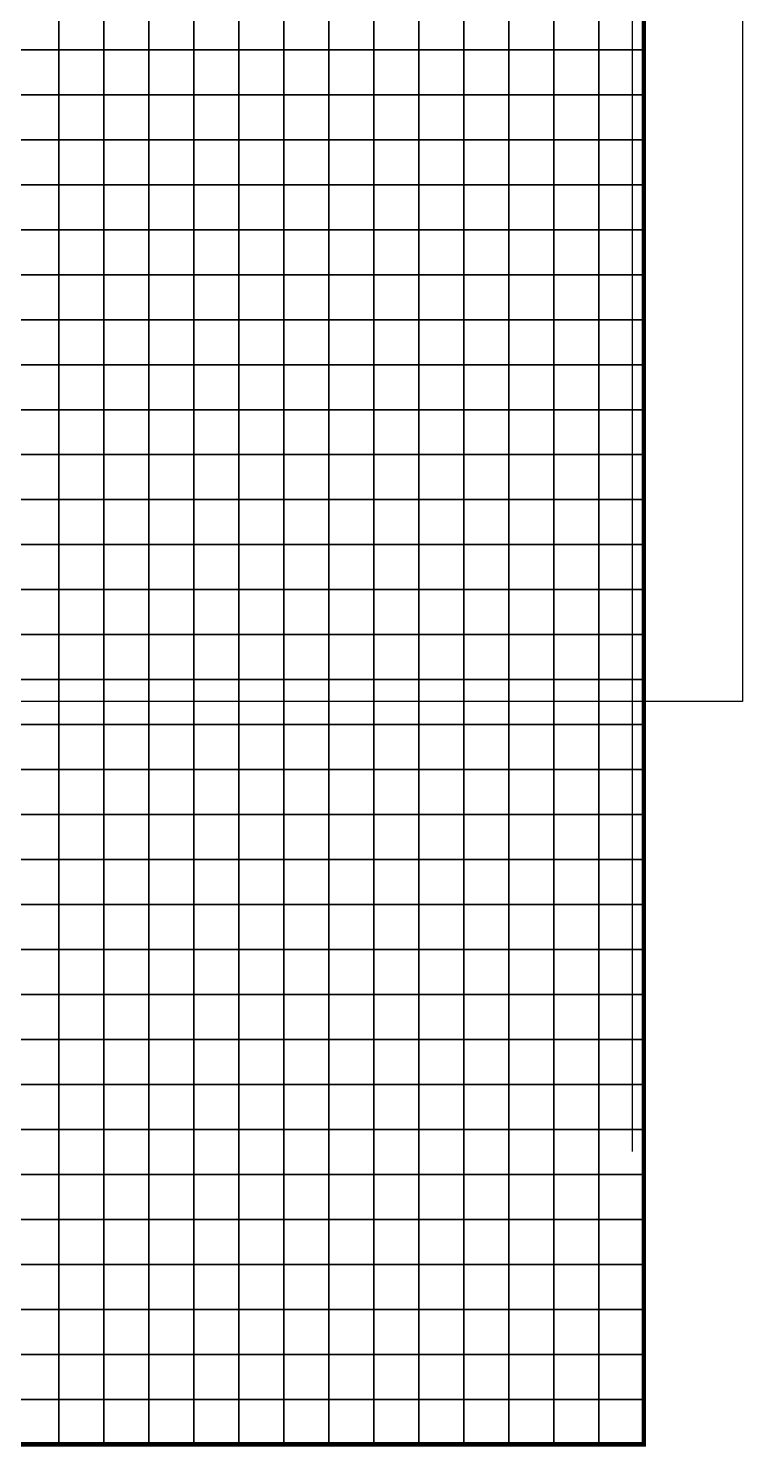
# Model space of a CAD drawing. Header units: metres. Extents: x -742423 to -738655, y -224537 to -222616.
# Drawn here: x -741802.6 to -741643.9, y -224000.6 to -223685.3 of the extents above; entities that cross this region are included whole.
import ezdxf

# ---------------------------------------------------------------- set-up
doc = ezdxf.new("R2010")
doc.units = ezdxf.units.M
doc.header["$MEASUREMENT"] = 0
doc.layers.add('AREAS', color=3, linetype='Continuous')
doc.layers.add('TILES', color=5, linetype='Continuous')
doc.layers.add('VIEWPORT', color=6, linetype='Continuous', plot=False)
picture_1 = doc.add_image_def('image1.png', size_in_pixel=(611, 826))

# ---------------------------------------------------------------- blocks, each defined once
blk = doc.blocks.new('NWN_32x32_Area')
at = {"layer": 'AREAS', "const_width": 1}
blk.add_lwpolyline([(-734505.06, -224756.53), (-734205.06, -224756.53), (-734205.06, -225076.53), (-734505.06, -225076.53)], close=True, dxfattribs=at)
at = {"layer": 'TILES', "flags": 128}
for points in [[(-734345.06, -224766.53), (-734345.06, -224756.53), (-734335.06, -224756.53), (-734335.06, -224766.53)], [(-734335.06, -224766.53), (-734335.06, -224756.53), (-734325.06, -224756.53), (-734325.06, -224766.53)], [(-734325.06, -224766.53), (-734325.06, -224756.53), (-734315.06, -224756.53), (-734315.06, -224766.53)], [(-734315.06, -224766.53), (-734315.06, -224756.53), (-734305.06, -224756.53), (-734305.06, -224766.53)], [(-734305.06, -224766.53), (-734305.06, -224756.53), (-734295.06, -224756.53), (-734295.06, -224766.53)], [(-734295.06, -224766.53), (-734295.06, -224756.53), (-734285.06, -224756.53), (-734285.06, -224766.53)], [(-734285.06, -224766.53), (-734285.06, -224756.53), (-734275.06, -224756.53), (-734275.06, -224766.53)], [(-734275.06, -224766.53), (-734275.06, -224756.53), (-734265.06, -224756.53), (-734265.06, -224766.53)], [(-734265.06, -224766.53), (-734265.06, -224756.53), (-734255.06, -224756.53), (-734255.06, -224766.53)], [(-734255.06, -224766.53), (-734255.06, -224756.53), (-734245.06, -224756.53), (-734245.06, -224766.53)], [(-734245.06, -224766.53), (-734245.06, -224756.53), (-734235.06, -224756.53), (-734235.06, -224766.53)], [(-734235.06, -224766.53), (-734235.06, -224756.53), (-734225.06, -224756.53), (-734225.06, -224766.53)], [(-734225.06, -224766.53), (-734225.06, -224756.53), (-734215.06, -224756.53), (-734215.06, -224766.53)], [(-734215.06, -224766.53), (-734215.06, -224756.53), (-734205.06, -224756.53), (-734205.06, -224766.53)], [(-734345.06, -224776.53), (-734345.06, -224766.53), (-734335.06, -224766.53), (-734335.06, -224776.53)], [(-734335.06, -224776.53), (-734335.06, -224766.53), (-734325.06, -224766.53), (-734325.06, -224776.53)], [(-734325.06, -224776.53), (-734325.06, -224766.53), (-734315.06, -224766.53), (-734315.06, -224776.53)], [(-734315.06, -224776.53), (-734315.06, -224766.53), (-734305.06, -224766.53), (-734305.06, -224776.53)], [(-734305.06, -224776.53), (-734305.06, -224766.53), (-734295.06, -224766.53), (-734295.06, -224776.53)], [(-734295.06, -224776.53), (-734295.06, -224766.53), (-734285.06, -224766.53), (-734285.06, -224776.53)], [(-734285.06, -224776.53), (-734285.06, -224766.53), (-734275.06, -224766.53), (-734275.06, -224776.53)], [(-734275.06, -224776.53), (-734275.06, -224766.53), (-734265.06, -224766.53), (-734265.06, -224776.53)], [(-734265.06, -224776.53), (-734265.06, -224766.53), (-734255.06, -224766.53), (-734255.06, -224776.53)], [(-734255.06, -224776.53), (-734255.06, -224766.53), (-734245.06, -224766.53), (-734245.06, -224776.53)], [(-734245.06, -224776.53), (-734245.06, -224766.53), (-734235.06, -224766.53), (-734235.06, -224776.53)], [(-734235.06, -224776.53), (-734235.06, -224766.53), (-734225.06, -224766.53), (-734225.06, -224776.53)], [(-734225.06, -224776.53), (-734225.06, -224766.53), (-734215.06, -224766.53), (-734215.06, -224776.53)], [(-734215.06, -224776.53), (-734215.06, -224766.53), (-734205.06, -224766.53), (-734205.06, -224776.53)], [(-734345.06, -224786.53), (-734345.06, -224776.53), (-734335.06, -224776.53), (-734335.06, -224786.53)], [(-734335.06, -224786.53), (-734335.06, -224776.53), (-734325.06, -224776.53), (-734325.06, -224786.53)], [(-734325.06, -224786.53), (-734325.06, -224776.53), (-734315.06, -224776.53), (-734315.06, -224786.53)], [(-734315.06, -224786.53), (-734315.06, -224776.53), (-734305.06, -224776.53), (-734305.06, -224786.53)], [(-734305.06, -224786.53), (-734305.06, -224776.53), (-734295.06, -224776.53), (-734295.06, -224786.53)], [(-734295.06, -224786.53), (-734295.06, -224776.53), (-734285.06, -224776.53), (-734285.06, -224786.53)], [(-734285.06, -224786.53), (-734285.06, -224776.53), (-734275.06, -224776.53), (-734275.06, -224786.53)], [(-734275.06, -224786.53), (-734275.06, -224776.53), (-734265.06, -224776.53), (-734265.06, -224786.53)], [(-734265.06, -224786.53), (-734265.06, -224776.53), (-734255.06, -224776.53), (-734255.06, -224786.53)], [(-734255.06, -224786.53), (-734255.06, -224776.53), (-734245.06, -224776.53), (-734245.06, -224786.53)], [(-734245.06, -224786.53), (-734245.06, -224776.53), (-734235.06, -224776.53), (-734235.06, -224786.53)], [(-734235.06, -224786.53), (-734235.06, -224776.53), (-734225.06, -224776.53), (-734225.06, -224786.53)], [(-734225.06, -224786.53), (-734225.06, -224776.53), (-734215.06, -224776.53), (-734215.06, -224786.53)], [(-734215.06, -224786.53), (-734215.06, -224776.53), (-734205.06, -224776.53), (-734205.06, -224786.53)], [(-734345.06, -224796.53), (-734345.06, -224786.53), (-734335.06, -224786.53), (-734335.06, -224796.53)], [(-734335.06, -224796.53), (-734335.06, -224786.53), (-734325.06, -224786.53), (-734325.06, -224796.53)], [(-734325.06, -224796.53), (-734325.06, -224786.53), (-734315.06, -224786.53), (-734315.06, -224796.53)], [(-734315.06, -224796.53), (-734315.06, -224786.53), (-734305.06, -224786.53), (-734305.06, -224796.53)], [(-734305.06, -224796.53), (-734305.06, -224786.53), (-734295.06, -224786.53), (-734295.06, -224796.53)], [(-734295.06, -224796.53), (-734295.06, -224786.53), (-734285.06, -224786.53), (-734285.06, -224796.53)], [(-734285.06, -224796.53), (-734285.06, -224786.53), (-734275.06, -224786.53), (-734275.06, -224796.53)], [(-734275.06, -224796.53), (-734275.06, -224786.53), (-734265.06, -224786.53), (-734265.06, -224796.53)], [(-734265.06, -224796.53), (-734265.06, -224786.53), (-734255.06, -224786.53), (-734255.06, -224796.53)], [(-734255.06, -224796.53), (-734255.06, -224786.53), (-734245.06, -224786.53), (-734245.06, -224796.53)], [(-734245.06, -224796.53), (-734245.06, -224786.53), (-734235.06, -224786.53), (-734235.06, -224796.53)], [(-734235.06, -224796.53), (-734235.06, -224786.53), (-734225.06, -224786.53), (-734225.06, -224796.53)], [(-734225.06, -224796.53), (-734225.06, -224786.53), (-734215.06, -224786.53), (-734215.06, -224796.53)], [(-734215.06, -224796.53), (-734215.06, -224786.53), (-734205.06, -224786.53), (-734205.06, -224796.53)], [(-734345.06, -224806.53), (-734345.06, -224796.53), (-734335.06, -224796.53), (-734335.06, -224806.53)], [(-734335.06, -224806.53), (-734335.06, -224796.53), (-734325.06, -224796.53), (-734325.06, -224806.53)], [(-734325.06, -224806.53), (-734325.06, -224796.53), (-734315.06, -224796.53), (-734315.06, -224806.53)], [(-734315.06, -224806.53), (-734315.06, -224796.53), (-734305.06, -224796.53), (-734305.06, -224806.53)], [(-734305.06, -224806.53), (-734305.06, -224796.53), (-734295.06, -224796.53), (-734295.06, -224806.53)], [(-734295.06, -224806.53), (-734295.06, -224796.53), (-734285.06, -224796.53), (-734285.06, -224806.53)], [(-734285.06, -224806.53), (-734285.06, -224796.53), (-734275.06, -224796.53), (-734275.06, -224806.53)], [(-734275.06, -224806.53), (-734275.06, -224796.53), (-734265.06, -224796.53), (-734265.06, -224806.53)], [(-734265.06, -224806.53), (-734265.06, -224796.53), (-734255.06, -224796.53), (-734255.06, -224806.53)], [(-734255.06, -224806.53), (-734255.06, -224796.53), (-734245.06, -224796.53), (-734245.06, -224806.53)], [(-734245.06, -224806.53), (-734245.06, -224796.53), (-734235.06, -224796.53), (-734235.06, -224806.53)], [(-734235.06, -224806.53), (-734235.06, -224796.53), (-734225.06, -224796.53), (-734225.06, -224806.53)], [(-734225.06, -224806.53), (-734225.06, -224796.53), (-734215.06, -224796.53), (-734215.06, -224806.53)], [(-734215.06, -224806.53), (-734215.06, -224796.53), (-734205.06, -224796.53), (-734205.06, -224806.53)], [(-734345.06, -224816.53), (-734345.06, -224806.53), (-734335.06, -224806.53), (-734335.06, -224816.53)], [(-734335.06, -224816.53), (-734335.06, -224806.53), (-734325.06, -224806.53), (-734325.06, -224816.53)], [(-734325.06, -224816.53), (-734325.06, -224806.53), (-734315.06, -224806.53), (-734315.06, -224816.53)], [(-734315.06, -224816.53), (-734315.06, -224806.53), (-734305.06, -224806.53), (-734305.06, -224816.53)], [(-734305.06, -224816.53), (-734305.06, -224806.53), (-734295.06, -224806.53), (-734295.06, -224816.53)], [(-734295.06, -224816.53), (-734295.06, -224806.53), (-734285.06, -224806.53), (-734285.06, -224816.53)], [(-734285.06, -224816.53), (-734285.06, -224806.53), (-734275.06, -224806.53), (-734275.06, -224816.53)], [(-734275.06, -224816.53), (-734275.06, -224806.53), (-734265.06, -224806.53), (-734265.06, -224816.53)], [(-734265.06, -224816.53), (-734265.06, -224806.53), (-734255.06, -224806.53), (-734255.06, -224816.53)], [(-734255.06, -224816.53), (-734255.06, -224806.53), (-734245.06, -224806.53), (-734245.06, -224816.53)], [(-734245.06, -224816.53), (-734245.06, -224806.53), (-734235.06, -224806.53), (-734235.06, -224816.53)], [(-734235.06, -224816.53), (-734235.06, -224806.53), (-734225.06, -224806.53), (-734225.06, -224816.53)], [(-734225.06, -224816.53), (-734225.06, -224806.53), (-734215.06, -224806.53), (-734215.06, -224816.53)], [(-734215.06, -224816.53), (-734215.06, -224806.53), (-734205.06, -224806.53), (-734205.06, -224816.53)], [(-734345.06, -224826.53), (-734345.06, -224816.53), (-734335.06, -224816.53), (-734335.06, -224826.53)], [(-734335.06, -224826.53), (-734335.06, -224816.53), (-734325.06, -224816.53), (-734325.06, -224826.53)], [(-734325.06, -224826.53), (-734325.06, -224816.53), (-734315.06, -224816.53), (-734315.06, -224826.53)], [(-734315.06, -224826.53), (-734315.06, -224816.53), (-734305.06, -224816.53), (-734305.06, -224826.53)], [(-734305.06, -224826.53), (-734305.06, -224816.53), (-734295.06, -224816.53), (-734295.06, -224826.53)], [(-734295.06, -224826.53), (-734295.06, -224816.53), (-734285.06, -224816.53), (-734285.06, -224826.53)], [(-734285.06, -224826.53), (-734285.06, -224816.53), (-734275.06, -224816.53), (-734275.06, -224826.53)], [(-734275.06, -224826.53), (-734275.06, -224816.53), (-734265.06, -224816.53), (-734265.06, -224826.53)], [(-734265.06, -224826.53), (-734265.06, -224816.53), (-734255.06, -224816.53), (-734255.06, -224826.53)], [(-734255.06, -224826.53), (-734255.06, -224816.53), (-734245.06, -224816.53), (-734245.06, -224826.53)], [(-734245.06, -224826.53), (-734245.06, -224816.53), (-734235.06, -224816.53), (-734235.06, -224826.53)], [(-734235.06, -224826.53), (-734235.06, -224816.53), (-734225.06, -224816.53), (-734225.06, -224826.53)], [(-734225.06, -224826.53), (-734225.06, -224816.53), (-734215.06, -224816.53), (-734215.06, -224826.53)], [(-734215.06, -224826.53), (-734215.06, -224816.53), (-734205.06, -224816.53), (-734205.06, -224826.53)], [(-734345.06, -224836.53), (-734345.06, -224826.53), (-734335.06, -224826.53), (-734335.06, -224836.53)], [(-734335.06, -224836.53), (-734335.06, -224826.53), (-734325.06, -224826.53), (-734325.06, -224836.53)], [(-734325.06, -224836.53), (-734325.06, -224826.53), (-734315.06, -224826.53), (-734315.06, -224836.53)], [(-734315.06, -224836.53), (-734315.06, -224826.53), (-734305.06, -224826.53), (-734305.06, -224836.53)], [(-734305.06, -224836.53), (-734305.06, -224826.53), (-734295.06, -224826.53), (-734295.06, -224836.53)], [(-734295.06, -224836.53), (-734295.06, -224826.53), (-734285.06, -224826.53), (-734285.06, -224836.53)], [(-734285.06, -224836.53), (-734285.06, -224826.53), (-734275.06, -224826.53), (-734275.06, -224836.53)], [(-734275.06, -224836.53), (-734275.06, -224826.53), (-734265.06, -224826.53), (-734265.06, -224836.53)], [(-734265.06, -224836.53), (-734265.06, -224826.53), (-734255.06, -224826.53), (-734255.06, -224836.53)], [(-734255.06, -224836.53), (-734255.06, -224826.53), (-734245.06, -224826.53), (-734245.06, -224836.53)], [(-734245.06, -224836.53), (-734245.06, -224826.53), (-734235.06, -224826.53), (-734235.06, -224836.53)], [(-734235.06, -224836.53), (-734235.06, -224826.53), (-734225.06, -224826.53), (-734225.06, -224836.53)], [(-734225.06, -224836.53), (-734225.06, -224826.53), (-734215.06, -224826.53), (-734215.06, -224836.53)], [(-734215.06, -224836.53), (-734215.06, -224826.53), (-734205.06, -224826.53), (-734205.06, -224836.53)], [(-734345.06, -224846.53), (-734345.06, -224836.53), (-734335.06, -224836.53), (-734335.06, -224846.53)], [(-734335.06, -224846.53), (-734335.06, -224836.53), (-734325.06, -224836.53), (-734325.06, -224846.53)], [(-734325.06, -224846.53), (-734325.06, -224836.53), (-734315.06, -224836.53), (-734315.06, -224846.53)], [(-734315.06, -224846.53), (-734315.06, -224836.53), (-734305.06, -224836.53), (-734305.06, -224846.53)], [(-734305.06, -224846.53), (-734305.06, -224836.53), (-734295.06, -224836.53), (-734295.06, -224846.53)], [(-734295.06, -224846.53), (-734295.06, -224836.53), (-734285.06, -224836.53), (-734285.06, -224846.53)], [(-734285.06, -224846.53), (-734285.06, -224836.53), (-734275.06, -224836.53), (-734275.06, -224846.53)], [(-734275.06, -224846.53), (-734275.06, -224836.53), (-734265.06, -224836.53), (-734265.06, -224846.53)], [(-734265.06, -224846.53), (-734265.06, -224836.53), (-734255.06, -224836.53), (-734255.06, -224846.53)], [(-734255.06, -224846.53), (-734255.06, -224836.53), (-734245.06, -224836.53), (-734245.06, -224846.53)], [(-734245.06, -224846.53), (-734245.06, -224836.53), (-734235.06, -224836.53), (-734235.06, -224846.53)], [(-734235.06, -224846.53), (-734235.06, -224836.53), (-734225.06, -224836.53), (-734225.06, -224846.53)], [(-734225.06, -224846.53), (-734225.06, -224836.53), (-734215.06, -224836.53), (-734215.06, -224846.53)], [(-734215.06, -224846.53), (-734215.06, -224836.53), (-734205.06, -224836.53), (-734205.06, -224846.53)], [(-734345.06, -224856.53), (-734345.06, -224846.53), (-734335.06, -224846.53), (-734335.06, -224856.53)], [(-734335.06, -224856.53), (-734335.06, -224846.53), (-734325.06, -224846.53), (-734325.06, -224856.53)], [(-734325.06, -224856.53), (-734325.06, -224846.53), (-734315.06, -224846.53), (-734315.06, -224856.53)], [(-734315.06, -224856.53), (-734315.06, -224846.53), (-734305.06, -224846.53), (-734305.06, -224856.53)], [(-734305.06, -224856.53), (-734305.06, -224846.53), (-734295.06, -224846.53), (-734295.06, -224856.53)], [(-734295.06, -224856.53), (-734295.06, -224846.53), (-734285.06, -224846.53), (-734285.06, -224856.53)], [(-734285.06, -224856.53), (-734285.06, -224846.53), (-734275.06, -224846.53), (-734275.06, -224856.53)], [(-734275.06, -224856.53), (-734275.06, -224846.53), (-734265.06, -224846.53), (-734265.06, -224856.53)], [(-734265.06, -224856.53), (-734265.06, -224846.53), (-734255.06, -224846.53), (-734255.06, -224856.53)], [(-734255.06, -224856.53), (-734255.06, -224846.53), (-734245.06, -224846.53), (-734245.06, -224856.53)], [(-734245.06, -224856.53), (-734245.06, -224846.53), (-734235.06, -224846.53), (-734235.06, -224856.53)], [(-734235.06, -224856.53), (-734235.06, -224846.53), (-734225.06, -224846.53), (-734225.06, -224856.53)], [(-734225.06, -224856.53), (-734225.06, -224846.53), (-734215.06, -224846.53), (-734215.06, -224856.53)], [(-734215.06, -224856.53), (-734215.06, -224846.53), (-734205.06, -224846.53), (-734205.06, -224856.53)], [(-734345.06, -224866.53), (-734345.06, -224856.53), (-734335.06, -224856.53), (-734335.06, -224866.53)], [(-734335.06, -224866.53), (-734335.06, -224856.53), (-734325.06, -224856.53), (-734325.06, -224866.53)], [(-734325.06, -224866.53), (-734325.06, -224856.53), (-734315.06, -224856.53), (-734315.06, -224866.53)], [(-734315.06, -224866.53), (-734315.06, -224856.53), (-734305.06, -224856.53), (-734305.06, -224866.53)], [(-734305.06, -224866.53), (-734305.06, -224856.53), (-734295.06, -224856.53), (-734295.06, -224866.53)], [(-734295.06, -224866.53), (-734295.06, -224856.53), (-734285.06, -224856.53), (-734285.06, -224866.53)], [(-734285.06, -224866.53), (-734285.06, -224856.53), (-734275.06, -224856.53), (-734275.06, -224866.53)], [(-734275.06, -224866.53), (-734275.06, -224856.53), (-734265.06, -224856.53), (-734265.06, -224866.53)], [(-734265.06, -224866.53), (-734265.06, -224856.53), (-734255.06, -224856.53), (-734255.06, -224866.53)], [(-734255.06, -224866.53), (-734255.06, -224856.53), (-734245.06, -224856.53), (-734245.06, -224866.53)], [(-734245.06, -224866.53), (-734245.06, -224856.53), (-734235.06, -224856.53), (-734235.06, -224866.53)], [(-734235.06, -224866.53), (-734235.06, -224856.53), (-734225.06, -224856.53), (-734225.06, -224866.53)], [(-734225.06, -224866.53), (-734225.06, -224856.53), (-734215.06, -224856.53), (-734215.06, -224866.53)], [(-734215.06, -224866.53), (-734215.06, -224856.53), (-734205.06, -224856.53), (-734205.06, -224866.53)], [(-734345.06, -224876.53), (-734345.06, -224866.53), (-734335.06, -224866.53), (-734335.06, -224876.53)], [(-734335.06, -224876.53), (-734335.06, -224866.53), (-734325.06, -224866.53), (-734325.06, -224876.53)], [(-734325.06, -224876.53), (-734325.06, -224866.53), (-734315.06, -224866.53), (-734315.06, -224876.53)], [(-734315.06, -224876.53), (-734315.06, -224866.53), (-734305.06, -224866.53), (-734305.06, -224876.53)], [(-734305.06, -224876.53), (-734305.06, -224866.53), (-734295.06, -224866.53), (-734295.06, -224876.53)], [(-734295.06, -224876.53), (-734295.06, -224866.53), (-734285.06, -224866.53), (-734285.06, -224876.53)], [(-734285.06, -224876.53), (-734285.06, -224866.53), (-734275.06, -224866.53), (-734275.06, -224876.53)], [(-734275.06, -224876.53), (-734275.06, -224866.53), (-734265.06, -224866.53), (-734265.06, -224876.53)], [(-734265.06, -224876.53), (-734265.06, -224866.53), (-734255.06, -224866.53), (-734255.06, -224876.53)], [(-734255.06, -224876.53), (-734255.06, -224866.53), (-734245.06, -224866.53), (-734245.06, -224876.53)], [(-734245.06, -224876.53), (-734245.06, -224866.53), (-734235.06, -224866.53), (-734235.06, -224876.53)], [(-734235.06, -224876.53), (-734235.06, -224866.53), (-734225.06, -224866.53), (-734225.06, -224876.53)], [(-734225.06, -224876.53), (-734225.06, -224866.53), (-734215.06, -224866.53), (-734215.06, -224876.53)], [(-734215.06, -224876.53), (-734215.06, -224866.53), (-734205.06, -224866.53), (-734205.06, -224876.53)], [(-734345.06, -224886.53), (-734345.06, -224876.53), (-734335.06, -224876.53), (-734335.06, -224886.53)], [(-734335.06, -224886.53), (-734335.06, -224876.53), (-734325.06, -224876.53), (-734325.06, -224886.53)], [(-734325.06, -224886.53), (-734325.06, -224876.53), (-734315.06, -224876.53), (-734315.06, -224886.53)], [(-734315.06, -224886.53), (-734315.06, -224876.53), (-734305.06, -224876.53), (-734305.06, -224886.53)], [(-734305.06, -224886.53), (-734305.06, -224876.53), (-734295.06, -224876.53), (-734295.06, -224886.53)], [(-734295.06, -224886.53), (-734295.06, -224876.53), (-734285.06, -224876.53), (-734285.06, -224886.53)], [(-734285.06, -224886.53), (-734285.06, -224876.53), (-734275.06, -224876.53), (-734275.06, -224886.53)], [(-734275.06, -224886.53), (-734275.06, -224876.53), (-734265.06, -224876.53), (-734265.06, -224886.53)], [(-734265.06, -224886.53), (-734265.06, -224876.53), (-734255.06, -224876.53), (-734255.06, -224886.53)], [(-734255.06, -224886.53), (-734255.06, -224876.53), (-734245.06, -224876.53), (-734245.06, -224886.53)], [(-734245.06, -224886.53), (-734245.06, -224876.53), (-734235.06, -224876.53), (-734235.06, -224886.53)], [(-734235.06, -224886.53), (-734235.06, -224876.53), (-734225.06, -224876.53), (-734225.06, -224886.53)], [(-734225.06, -224886.53), (-734225.06, -224876.53), (-734215.06, -224876.53), (-734215.06, -224886.53)], [(-734215.06, -224886.53), (-734215.06, -224876.53), (-734205.06, -224876.53), (-734205.06, -224886.53)], [(-734345.06, -224896.53), (-734345.06, -224886.53), (-734335.06, -224886.53), (-734335.06, -224896.53)], [(-734335.06, -224896.53), (-734335.06, -224886.53), (-734325.06, -224886.53), (-734325.06, -224896.53)], [(-734325.06, -224896.53), (-734325.06, -224886.53), (-734315.06, -224886.53), (-734315.06, -224896.53)], [(-734315.06, -224896.53), (-734315.06, -224886.53), (-734305.06, -224886.53), (-734305.06, -224896.53)], [(-734305.06, -224896.53), (-734305.06, -224886.53), (-734295.06, -224886.53), (-734295.06, -224896.53)], [(-734295.06, -224896.53), (-734295.06, -224886.53), (-734285.06, -224886.53), (-734285.06, -224896.53)], [(-734285.06, -224896.53), (-734285.06, -224886.53), (-734275.06, -224886.53), (-734275.06, -224896.53)], [(-734275.06, -224896.53), (-734275.06, -224886.53), (-734265.06, -224886.53), (-734265.06, -224896.53)], [(-734265.06, -224896.53), (-734265.06, -224886.53), (-734255.06, -224886.53), (-734255.06, -224896.53)], [(-734255.06, -224896.53), (-734255.06, -224886.53), (-734245.06, -224886.53), (-734245.06, -224896.53)], [(-734245.06, -224896.53), (-734245.06, -224886.53), (-734235.06, -224886.53), (-734235.06, -224896.53)], [(-734235.06, -224896.53), (-734235.06, -224886.53), (-734225.06, -224886.53), (-734225.06, -224896.53)], [(-734225.06, -224896.53), (-734225.06, -224886.53), (-734215.06, -224886.53), (-734215.06, -224896.53)], [(-734215.06, -224896.53), (-734215.06, -224886.53), (-734205.06, -224886.53), (-734205.06, -224896.53)], [(-734345.06, -224906.53), (-734345.06, -224896.53), (-734335.06, -224896.53), (-734335.06, -224906.53)], [(-734335.06, -224906.53), (-734335.06, -224896.53), (-734325.06, -224896.53), (-734325.06, -224906.53)], [(-734325.06, -224906.53), (-734325.06, -224896.53), (-734315.06, -224896.53), (-734315.06, -224906.53)], [(-734315.06, -224906.53), (-734315.06, -224896.53), (-734305.06, -224896.53), (-734305.06, -224906.53)], [(-734305.06, -224906.53), (-734305.06, -224896.53), (-734295.06, -224896.53), (-734295.06, -224906.53)], [(-734295.06, -224906.53), (-734295.06, -224896.53), (-734285.06, -224896.53), (-734285.06, -224906.53)], [(-734285.06, -224906.53), (-734285.06, -224896.53), (-734275.06, -224896.53), (-734275.06, -224906.53)], [(-734275.06, -224906.53), (-734275.06, -224896.53), (-734265.06, -224896.53), (-734265.06, -224906.53)], [(-734265.06, -224906.53), (-734265.06, -224896.53), (-734255.06, -224896.53), (-734255.06, -224906.53)], [(-734255.06, -224906.53), (-734255.06, -224896.53), (-734245.06, -224896.53), (-734245.06, -224906.53)], [(-734245.06, -224906.53), (-734245.06, -224896.53), (-734235.06, -224896.53), (-734235.06, -224906.53)], [(-734235.06, -224906.53), (-734235.06, -224896.53), (-734225.06, -224896.53), (-734225.06, -224906.53)], [(-734225.06, -224906.53), (-734225.06, -224896.53), (-734215.06, -224896.53), (-734215.06, -224906.53)], [(-734215.06, -224906.53), (-734215.06, -224896.53), (-734205.06, -224896.53), (-734205.06, -224906.53)], [(-734345.06, -224916.53), (-734345.06, -224906.53), (-734335.06, -224906.53), (-734335.06, -224916.53)], [(-734335.06, -224916.53), (-734335.06, -224906.53), (-734325.06, -224906.53), (-734325.06, -224916.53)], [(-734325.06, -224916.53), (-734325.06, -224906.53), (-734315.06, -224906.53), (-734315.06, -224916.53)], [(-734315.06, -224916.53), (-734315.06, -224906.53), (-734305.06, -224906.53), (-734305.06, -224916.53)], [(-734305.06, -224916.53), (-734305.06, -224906.53), (-734295.06, -224906.53), (-734295.06, -224916.53)], [(-734295.06, -224916.53), (-734295.06, -224906.53), (-734285.06, -224906.53), (-734285.06, -224916.53)], [(-734285.06, -224916.53), (-734285.06, -224906.53), (-734275.06, -224906.53), (-734275.06, -224916.53)], [(-734275.06, -224916.53), (-734275.06, -224906.53), (-734265.06, -224906.53), (-734265.06, -224916.53)], [(-734265.06, -224916.53), (-734265.06, -224906.53), (-734255.06, -224906.53), (-734255.06, -224916.53)], [(-734255.06, -224916.53), (-734255.06, -224906.53), (-734245.06, -224906.53), (-734245.06, -224916.53)], [(-734245.06, -224916.53), (-734245.06, -224906.53), (-734235.06, -224906.53), (-734235.06, -224916.53)], [(-734235.06, -224916.53), (-734235.06, -224906.53), (-734225.06, -224906.53), (-734225.06, -224916.53)], [(-734225.06, -224916.53), (-734225.06, -224906.53), (-734215.06, -224906.53), (-734215.06, -224916.53)], [(-734215.06, -224916.53), (-734215.06, -224906.53), (-734205.06, -224906.53), (-734205.06, -224916.53)], [(-734345.06, -224926.53), (-734345.06, -224916.53), (-734335.06, -224916.53), (-734335.06, -224926.53)], [(-734335.06, -224926.53), (-734335.06, -224916.53), (-734325.06, -224916.53), (-734325.06, -224926.53)], [(-734325.06, -224926.53), (-734325.06, -224916.53), (-734315.06, -224916.53), (-734315.06, -224926.53)], [(-734315.06, -224926.53), (-734315.06, -224916.53), (-734305.06, -224916.53), (-734305.06, -224926.53)], [(-734305.06, -224926.53), (-734305.06, -224916.53), (-734295.06, -224916.53), (-734295.06, -224926.53)], [(-734295.06, -224926.53), (-734295.06, -224916.53), (-734285.06, -224916.53), (-734285.06, -224926.53)], [(-734285.06, -224926.53), (-734285.06, -224916.53), (-734275.06, -224916.53), (-734275.06, -224926.53)], [(-734275.06, -224926.53), (-734275.06, -224916.53), (-734265.06, -224916.53), (-734265.06, -224926.53)], [(-734265.06, -224926.53), (-734265.06, -224916.53), (-734255.06, -224916.53), (-734255.06, -224926.53)], [(-734255.06, -224926.53), (-734255.06, -224916.53), (-734245.06, -224916.53), (-734245.06, -224926.53)], [(-734245.06, -224926.53), (-734245.06, -224916.53), (-734235.06, -224916.53), (-734235.06, -224926.53)], [(-734235.06, -224926.53), (-734235.06, -224916.53), (-734225.06, -224916.53), (-734225.06, -224926.53)], [(-734225.06, -224926.53), (-734225.06, -224916.53), (-734215.06, -224916.53), (-734215.06, -224926.53)], [(-734215.06, -224926.53), (-734215.06, -224916.53), (-734205.06, -224916.53), (-734205.06, -224926.53)], [(-734345.06, -224936.53), (-734345.06, -224926.53), (-734335.06, -224926.53), (-734335.06, -224936.53)], [(-734335.06, -224936.53), (-734335.06, -224926.53), (-734325.06, -224926.53), (-734325.06, -224936.53)], [(-734325.06, -224936.53), (-734325.06, -224926.53), (-734315.06, -224926.53), (-734315.06, -224936.53)], [(-734315.06, -224936.53), (-734315.06, -224926.53), (-734305.06, -224926.53), (-734305.06, -224936.53)], [(-734305.06, -224936.53), (-734305.06, -224926.53), (-734295.06, -224926.53), (-734295.06, -224936.53)], [(-734295.06, -224936.53), (-734295.06, -224926.53), (-734285.06, -224926.53), (-734285.06, -224936.53)], [(-734285.06, -224936.53), (-734285.06, -224926.53), (-734275.06, -224926.53), (-734275.06, -224936.53)], [(-734275.06, -224936.53), (-734275.06, -224926.53), (-734265.06, -224926.53), (-734265.06, -224936.53)], [(-734265.06, -224936.53), (-734265.06, -224926.53), (-734255.06, -224926.53), (-734255.06, -224936.53)], [(-734255.06, -224936.53), (-734255.06, -224926.53), (-734245.06, -224926.53), (-734245.06, -224936.53)], [(-734245.06, -224936.53), (-734245.06, -224926.53), (-734235.06, -224926.53), (-734235.06, -224936.53)], [(-734235.06, -224936.53), (-734235.06, -224926.53), (-734225.06, -224926.53), (-734225.06, -224936.53)], [(-734225.06, -224936.53), (-734225.06, -224926.53), (-734215.06, -224926.53), (-734215.06, -224936.53)], [(-734215.06, -224936.53), (-734215.06, -224926.53), (-734205.06, -224926.53), (-734205.06, -224936.53)], [(-734345.06, -224946.53), (-734345.06, -224936.53), (-734335.06, -224936.53), (-734335.06, -224946.53)], [(-734335.06, -224946.53), (-734335.06, -224936.53), (-734325.06, -224936.53), (-734325.06, -224946.53)], [(-734325.06, -224946.53), (-734325.06, -224936.53), (-734315.06, -224936.53), (-734315.06, -224946.53)], [(-734315.06, -224946.53), (-734315.06, -224936.53), (-734305.06, -224936.53), (-734305.06, -224946.53)], [(-734305.06, -224946.53), (-734305.06, -224936.53), (-734295.06, -224936.53), (-734295.06, -224946.53)], [(-734295.06, -224946.53), (-734295.06, -224936.53), (-734285.06, -224936.53), (-734285.06, -224946.53)], [(-734285.06, -224946.53), (-734285.06, -224936.53), (-734275.06, -224936.53), (-734275.06, -224946.53)], [(-734275.06, -224946.53), (-734275.06, -224936.53), (-734265.06, -224936.53), (-734265.06, -224946.53)], [(-734265.06, -224946.53), (-734265.06, -224936.53), (-734255.06, -224936.53), (-734255.06, -224946.53)], [(-734255.06, -224946.53), (-734255.06, -224936.53), (-734245.06, -224936.53), (-734245.06, -224946.53)], [(-734245.06, -224946.53), (-734245.06, -224936.53), (-734235.06, -224936.53), (-734235.06, -224946.53)], [(-734235.06, -224946.53), (-734235.06, -224936.53), (-734225.06, -224936.53), (-734225.06, -224946.53)], [(-734225.06, -224946.53), (-734225.06, -224936.53), (-734215.06, -224936.53), (-734215.06, -224946.53)], [(-734215.06, -224946.53), (-734215.06, -224936.53), (-734205.06, -224936.53), (-734205.06, -224946.53)], [(-734345.06, -224956.53), (-734345.06, -224946.53), (-734335.06, -224946.53), (-734335.06, -224956.53)], [(-734335.06, -224956.53), (-734335.06, -224946.53), (-734325.06, -224946.53), (-734325.06, -224956.53)], [(-734325.06, -224956.53), (-734325.06, -224946.53), (-734315.06, -224946.53), (-734315.06, -224956.53)], [(-734315.06, -224956.53), (-734315.06, -224946.53), (-734305.06, -224946.53), (-734305.06, -224956.53)], [(-734305.06, -224956.53), (-734305.06, -224946.53), (-734295.06, -224946.53), (-734295.06, -224956.53)], [(-734295.06, -224956.53), (-734295.06, -224946.53), (-734285.06, -224946.53), (-734285.06, -224956.53)], [(-734285.06, -224956.53), (-734285.06, -224946.53), (-734275.06, -224946.53), (-734275.06, -224956.53)], [(-734275.06, -224956.53), (-734275.06, -224946.53), (-734265.06, -224946.53), (-734265.06, -224956.53)], [(-734265.06, -224956.53), (-734265.06, -224946.53), (-734255.06, -224946.53), (-734255.06, -224956.53)], [(-734255.06, -224956.53), (-734255.06, -224946.53), (-734245.06, -224946.53), (-734245.06, -224956.53)], [(-734245.06, -224956.53), (-734245.06, -224946.53), (-734235.06, -224946.53), (-734235.06, -224956.53)], [(-734235.06, -224956.53), (-734235.06, -224946.53), (-734225.06, -224946.53), (-734225.06, -224956.53)], [(-734225.06, -224956.53), (-734225.06, -224946.53), (-734215.06, -224946.53), (-734215.06, -224956.53)], [(-734215.06, -224956.53), (-734215.06, -224946.53), (-734205.06, -224946.53), (-734205.06, -224956.53)], [(-734345.06, -224966.53), (-734345.06, -224956.53), (-734335.06, -224956.53), (-734335.06, -224966.53)], [(-734335.06, -224966.53), (-734335.06, -224956.53), (-734325.06, -224956.53), (-734325.06, -224966.53)], [(-734325.06, -224966.53), (-734325.06, -224956.53), (-734315.06, -224956.53), (-734315.06, -224966.53)], [(-734315.06, -224966.53), (-734315.06, -224956.53), (-734305.06, -224956.53), (-734305.06, -224966.53)], [(-734305.06, -224966.53), (-734305.06, -224956.53), (-734295.06, -224956.53), (-734295.06, -224966.53)], [(-734295.06, -224966.53), (-734295.06, -224956.53), (-734285.06, -224956.53), (-734285.06, -224966.53)], [(-734285.06, -224966.53), (-734285.06, -224956.53), (-734275.06, -224956.53), (-734275.06, -224966.53)], [(-734275.06, -224966.53), (-734275.06, -224956.53), (-734265.06, -224956.53), (-734265.06, -224966.53)], [(-734265.06, -224966.53), (-734265.06, -224956.53), (-734255.06, -224956.53), (-734255.06, -224966.53)], [(-734255.06, -224966.53), (-734255.06, -224956.53), (-734245.06, -224956.53), (-734245.06, -224966.53)], [(-734245.06, -224966.53), (-734245.06, -224956.53), (-734235.06, -224956.53), (-734235.06, -224966.53)], [(-734235.06, -224966.53), (-734235.06, -224956.53), (-734225.06, -224956.53), (-734225.06, -224966.53)], [(-734225.06, -224966.53), (-734225.06, -224956.53), (-734215.06, -224956.53), (-734215.06, -224966.53)], [(-734215.06, -224966.53), (-734215.06, -224956.53), (-734205.06, -224956.53), (-734205.06, -224966.53)], [(-734345.06, -224976.53), (-734345.06, -224966.53), (-734335.06, -224966.53), (-734335.06, -224976.53)], [(-734335.06, -224976.53), (-734335.06, -224966.53), (-734325.06, -224966.53), (-734325.06, -224976.53)], [(-734325.06, -224976.53), (-734325.06, -224966.53), (-734315.06, -224966.53), (-734315.06, -224976.53)], [(-734315.06, -224976.53), (-734315.06, -224966.53), (-734305.06, -224966.53), (-734305.06, -224976.53)], [(-734305.06, -224976.53), (-734305.06, -224966.53), (-734295.06, -224966.53), (-734295.06, -224976.53)], [(-734295.06, -224976.53), (-734295.06, -224966.53), (-734285.06, -224966.53), (-734285.06, -224976.53)], [(-734285.06, -224976.53), (-734285.06, -224966.53), (-734275.06, -224966.53), (-734275.06, -224976.53)], [(-734275.06, -224976.53), (-734275.06, -224966.53), (-734265.06, -224966.53), (-734265.06, -224976.53)], [(-734265.06, -224976.53), (-734265.06, -224966.53), (-734255.06, -224966.53), (-734255.06, -224976.53)], [(-734255.06, -224976.53), (-734255.06, -224966.53), (-734245.06, -224966.53), (-734245.06, -224976.53)], [(-734245.06, -224976.53), (-734245.06, -224966.53), (-734235.06, -224966.53), (-734235.06, -224976.53)], [(-734235.06, -224976.53), (-734235.06, -224966.53), (-734225.06, -224966.53), (-734225.06, -224976.53)], [(-734225.06, -224976.53), (-734225.06, -224966.53), (-734215.06, -224966.53), (-734215.06, -224976.53)], [(-734215.06, -224976.53), (-734215.06, -224966.53), (-734205.06, -224966.53), (-734205.06, -224976.53)], [(-734345.06, -224986.53), (-734345.06, -224976.53), (-734335.06, -224976.53), (-734335.06, -224986.53)], [(-734335.06, -224986.53), (-734335.06, -224976.53), (-734325.06, -224976.53), (-734325.06, -224986.53)], [(-734325.06, -224986.53), (-734325.06, -224976.53), (-734315.06, -224976.53), (-734315.06, -224986.53)], [(-734315.06, -224986.53), (-734315.06, -224976.53), (-734305.06, -224976.53), (-734305.06, -224986.53)], [(-734305.06, -224986.53), (-734305.06, -224976.53), (-734295.06, -224976.53), (-734295.06, -224986.53)], [(-734295.06, -224986.53), (-734295.06, -224976.53), (-734285.06, -224976.53), (-734285.06, -224986.53)], [(-734285.06, -224986.53), (-734285.06, -224976.53), (-734275.06, -224976.53), (-734275.06, -224986.53)], [(-734275.06, -224986.53), (-734275.06, -224976.53), (-734265.06, -224976.53), (-734265.06, -224986.53)], [(-734265.06, -224986.53), (-734265.06, -224976.53), (-734255.06, -224976.53), (-734255.06, -224986.53)], [(-734255.06, -224986.53), (-734255.06, -224976.53), (-734245.06, -224976.53), (-734245.06, -224986.53)], [(-734245.06, -224986.53), (-734245.06, -224976.53), (-734235.06, -224976.53), (-734235.06, -224986.53)], [(-734235.06, -224986.53), (-734235.06, -224976.53), (-734225.06, -224976.53), (-734225.06, -224986.53)], [(-734225.06, -224986.53), (-734225.06, -224976.53), (-734215.06, -224976.53), (-734215.06, -224986.53)], [(-734215.06, -224986.53), (-734215.06, -224976.53), (-734205.06, -224976.53), (-734205.06, -224986.53)], [(-734345.06, -224996.53), (-734345.06, -224986.53), (-734335.06, -224986.53), (-734335.06, -224996.53)], [(-734335.06, -224996.53), (-734335.06, -224986.53), (-734325.06, -224986.53), (-734325.06, -224996.53)], [(-734325.06, -224996.53), (-734325.06, -224986.53), (-734315.06, -224986.53), (-734315.06, -224996.53)], [(-734315.06, -224996.53), (-734315.06, -224986.53), (-734305.06, -224986.53), (-734305.06, -224996.53)], [(-734305.06, -224996.53), (-734305.06, -224986.53), (-734295.06, -224986.53), (-734295.06, -224996.53)], [(-734295.06, -224996.53), (-734295.06, -224986.53), (-734285.06, -224986.53), (-734285.06, -224996.53)], [(-734285.06, -224996.53), (-734285.06, -224986.53), (-734275.06, -224986.53), (-734275.06, -224996.53)], [(-734275.06, -224996.53), (-734275.06, -224986.53), (-734265.06, -224986.53), (-734265.06, -224996.53)], [(-734265.06, -224996.53), (-734265.06, -224986.53), (-734255.06, -224986.53), (-734255.06, -224996.53)], [(-734255.06, -224996.53), (-734255.06, -224986.53), (-734245.06, -224986.53), (-734245.06, -224996.53)], [(-734245.06, -224996.53), (-734245.06, -224986.53), (-734235.06, -224986.53), (-734235.06, -224996.53)], [(-734235.06, -224996.53), (-734235.06, -224986.53), (-734225.06, -224986.53), (-734225.06, -224996.53)], [(-734225.06, -224996.53), (-734225.06, -224986.53), (-734215.06, -224986.53), (-734215.06, -224996.53)], [(-734215.06, -224996.53), (-734215.06, -224986.53), (-734205.06, -224986.53), (-734205.06, -224996.53)], [(-734345.06, -225006.53), (-734345.06, -224996.53), (-734335.06, -224996.53), (-734335.06, -225006.53)], [(-734335.06, -225006.53), (-734335.06, -224996.53), (-734325.06, -224996.53), (-734325.06, -225006.53)], [(-734325.06, -225006.53), (-734325.06, -224996.53), (-734315.06, -224996.53), (-734315.06, -225006.53)], [(-734315.06, -225006.53), (-734315.06, -224996.53), (-734305.06, -224996.53), (-734305.06, -225006.53)], [(-734305.06, -225006.53), (-734305.06, -224996.53), (-734295.06, -224996.53), (-734295.06, -225006.53)], [(-734295.06, -225006.53), (-734295.06, -224996.53), (-734285.06, -224996.53), (-734285.06, -225006.53)], [(-734285.06, -225006.53), (-734285.06, -224996.53), (-734275.06, -224996.53), (-734275.06, -225006.53)], [(-734275.06, -225006.53), (-734275.06, -224996.53), (-734265.06, -224996.53), (-734265.06, -225006.53)], [(-734265.06, -225006.53), (-734265.06, -224996.53), (-734255.06, -224996.53), (-734255.06, -225006.53)], [(-734255.06, -225006.53), (-734255.06, -224996.53), (-734245.06, -224996.53), (-734245.06, -225006.53)], [(-734245.06, -225006.53), (-734245.06, -224996.53), (-734235.06, -224996.53), (-734235.06, -225006.53)], [(-734235.06, -225006.53), (-734235.06, -224996.53), (-734225.06, -224996.53), (-734225.06, -225006.53)], [(-734225.06, -225006.53), (-734225.06, -224996.53), (-734215.06, -224996.53), (-734215.06, -225006.53)], [(-734215.06, -225006.53), (-734215.06, -224996.53), (-734205.06, -224996.53), (-734205.06, -225006.53)], [(-734345.06, -225016.53), (-734345.06, -225006.53), (-734335.06, -225006.53), (-734335.06, -225016.53)], [(-734335.06, -225016.53), (-734335.06, -225006.53), (-734325.06, -225006.53), (-734325.06, -225016.53)], [(-734325.06, -225016.53), (-734325.06, -225006.53), (-734315.06, -225006.53), (-734315.06, -225016.53)], [(-734315.06, -225016.53), (-734315.06, -225006.53), (-734305.06, -225006.53), (-734305.06, -225016.53)], [(-734305.06, -225016.53), (-734305.06, -225006.53), (-734295.06, -225006.53), (-734295.06, -225016.53)], [(-734295.06, -225016.53), (-734295.06, -225006.53), (-734285.06, -225006.53), (-734285.06, -225016.53)], [(-734285.06, -225016.53), (-734285.06, -225006.53), (-734275.06, -225006.53), (-734275.06, -225016.53)], [(-734275.06, -225016.53), (-734275.06, -225006.53), (-734265.06, -225006.53), (-734265.06, -225016.53)], [(-734265.06, -225016.53), (-734265.06, -225006.53), (-734255.06, -225006.53), (-734255.06, -225016.53)], [(-734255.06, -225016.53), (-734255.06, -225006.53), (-734245.06, -225006.53), (-734245.06, -225016.53)], [(-734245.06, -225016.53), (-734245.06, -225006.53), (-734235.06, -225006.53), (-734235.06, -225016.53)], [(-734235.06, -225016.53), (-734235.06, -225006.53), (-734225.06, -225006.53), (-734225.06, -225016.53)], [(-734225.06, -225016.53), (-734225.06, -225006.53), (-734215.06, -225006.53), (-734215.06, -225016.53)], [(-734215.06, -225016.53), (-734215.06, -225006.53), (-734205.06, -225006.53), (-734205.06, -225016.53)], [(-734345.06, -225026.53), (-734345.06, -225016.53), (-734335.06, -225016.53), (-734335.06, -225026.53)], [(-734335.06, -225026.53), (-734335.06, -225016.53), (-734325.06, -225016.53), (-734325.06, -225026.53)], [(-734325.06, -225026.53), (-734325.06, -225016.53), (-734315.06, -225016.53), (-734315.06, -225026.53)], [(-734315.06, -225026.53), (-734315.06, -225016.53), (-734305.06, -225016.53), (-734305.06, -225026.53)], [(-734305.06, -225026.53), (-734305.06, -225016.53), (-734295.06, -225016.53), (-734295.06, -225026.53)], [(-734295.06, -225026.53), (-734295.06, -225016.53), (-734285.06, -225016.53), (-734285.06, -225026.53)], [(-734285.06, -225026.53), (-734285.06, -225016.53), (-734275.06, -225016.53), (-734275.06, -225026.53)], [(-734275.06, -225026.53), (-734275.06, -225016.53), (-734265.06, -225016.53), (-734265.06, -225026.53)], [(-734265.06, -225026.53), (-734265.06, -225016.53), (-734255.06, -225016.53), (-734255.06, -225026.53)], [(-734255.06, -225026.53), (-734255.06, -225016.53), (-734245.06, -225016.53), (-734245.06, -225026.53)], [(-734245.06, -225026.53), (-734245.06, -225016.53), (-734235.06, -225016.53), (-734235.06, -225026.53)], [(-734235.06, -225026.53), (-734235.06, -225016.53), (-734225.06, -225016.53), (-734225.06, -225026.53)], [(-734225.06, -225026.53), (-734225.06, -225016.53), (-734215.06, -225016.53), (-734215.06, -225026.53)], [(-734215.06, -225026.53), (-734215.06, -225016.53), (-734205.06, -225016.53), (-734205.06, -225026.53)], [(-734345.06, -225036.53), (-734345.06, -225026.53), (-734335.06, -225026.53), (-734335.06, -225036.53)], [(-734335.06, -225036.53), (-734335.06, -225026.53), (-734325.06, -225026.53), (-734325.06, -225036.53)], [(-734325.06, -225036.53), (-734325.06, -225026.53), (-734315.06, -225026.53), (-734315.06, -225036.53)], [(-734315.06, -225036.53), (-734315.06, -225026.53), (-734305.06, -225026.53), (-734305.06, -225036.53)], [(-734305.06, -225036.53), (-734305.06, -225026.53), (-734295.06, -225026.53), (-734295.06, -225036.53)], [(-734295.06, -225036.53), (-734295.06, -225026.53), (-734285.06, -225026.53), (-734285.06, -225036.53)], [(-734285.06, -225036.53), (-734285.06, -225026.53), (-734275.06, -225026.53), (-734275.06, -225036.53)], [(-734275.06, -225036.53), (-734275.06, -225026.53), (-734265.06, -225026.53), (-734265.06, -225036.53)], [(-734265.06, -225036.53), (-734265.06, -225026.53), (-734255.06, -225026.53), (-734255.06, -225036.53)], [(-734255.06, -225036.53), (-734255.06, -225026.53), (-734245.06, -225026.53), (-734245.06, -225036.53)], [(-734245.06, -225036.53), (-734245.06, -225026.53), (-734235.06, -225026.53), (-734235.06, -225036.53)], [(-734235.06, -225036.53), (-734235.06, -225026.53), (-734225.06, -225026.53), (-734225.06, -225036.53)], [(-734225.06, -225036.53), (-734225.06, -225026.53), (-734215.06, -225026.53), (-734215.06, -225036.53)], [(-734215.06, -225036.53), (-734215.06, -225026.53), (-734205.06, -225026.53), (-734205.06, -225036.53)], [(-734345.06, -225046.53), (-734345.06, -225036.53), (-734335.06, -225036.53), (-734335.06, -225046.53)], [(-734335.06, -225046.53), (-734335.06, -225036.53), (-734325.06, -225036.53), (-734325.06, -225046.53)], [(-734325.06, -225046.53), (-734325.06, -225036.53), (-734315.06, -225036.53), (-734315.06, -225046.53)], [(-734315.06, -225046.53), (-734315.06, -225036.53), (-734305.06, -225036.53), (-734305.06, -225046.53)], [(-734305.06, -225046.53), (-734305.06, -225036.53), (-734295.06, -225036.53), (-734295.06, -225046.53)], [(-734295.06, -225046.53), (-734295.06, -225036.53), (-734285.06, -225036.53), (-734285.06, -225046.53)], [(-734285.06, -225046.53), (-734285.06, -225036.53), (-734275.06, -225036.53), (-734275.06, -225046.53)], [(-734275.06, -225046.53), (-734275.06, -225036.53), (-734265.06, -225036.53), (-734265.06, -225046.53)], [(-734265.06, -225046.53), (-734265.06, -225036.53), (-734255.06, -225036.53), (-734255.06, -225046.53)], [(-734255.06, -225046.53), (-734255.06, -225036.53), (-734245.06, -225036.53), (-734245.06, -225046.53)], [(-734245.06, -225046.53), (-734245.06, -225036.53), (-734235.06, -225036.53), (-734235.06, -225046.53)], [(-734235.06, -225046.53), (-734235.06, -225036.53), (-734225.06, -225036.53), (-734225.06, -225046.53)], [(-734225.06, -225046.53), (-734225.06, -225036.53), (-734215.06, -225036.53), (-734215.06, -225046.53)], [(-734215.06, -225046.53), (-734215.06, -225036.53), (-734205.06, -225036.53), (-734205.06, -225046.53)], [(-734345.06, -225056.53), (-734345.06, -225046.53), (-734335.06, -225046.53), (-734335.06, -225056.53)], [(-734335.06, -225056.53), (-734335.06, -225046.53), (-734325.06, -225046.53), (-734325.06, -225056.53)], [(-734325.06, -225056.53), (-734325.06, -225046.53), (-734315.06, -225046.53), (-734315.06, -225056.53)], [(-734315.06, -225056.53), (-734315.06, -225046.53), (-734305.06, -225046.53), (-734305.06, -225056.53)], [(-734305.06, -225056.53), (-734305.06, -225046.53), (-734295.06, -225046.53), (-734295.06, -225056.53)], [(-734295.06, -225056.53), (-734295.06, -225046.53), (-734285.06, -225046.53), (-734285.06, -225056.53)], [(-734285.06, -225056.53), (-734285.06, -225046.53), (-734275.06, -225046.53), (-734275.06, -225056.53)], [(-734275.06, -225056.53), (-734275.06, -225046.53), (-734265.06, -225046.53), (-734265.06, -225056.53)], [(-734265.06, -225056.53), (-734265.06, -225046.53), (-734255.06, -225046.53), (-734255.06, -225056.53)], [(-734255.06, -225056.53), (-734255.06, -225046.53), (-734245.06, -225046.53), (-734245.06, -225056.53)], [(-734245.06, -225056.53), (-734245.06, -225046.53), (-734235.06, -225046.53), (-734235.06, -225056.53)], [(-734235.06, -225056.53), (-734235.06, -225046.53), (-734225.06, -225046.53), (-734225.06, -225056.53)], [(-734225.06, -225056.53), (-734225.06, -225046.53), (-734215.06, -225046.53), (-734215.06, -225056.53)], [(-734215.06, -225056.53), (-734215.06, -225046.53), (-734205.06, -225046.53), (-734205.06, -225056.53)], [(-734345.06, -225066.53), (-734345.06, -225056.53), (-734335.06, -225056.53), (-734335.06, -225066.53)], [(-734335.06, -225066.53), (-734335.06, -225056.53), (-734325.06, -225056.53), (-734325.06, -225066.53)], [(-734325.06, -225066.53), (-734325.06, -225056.53), (-734315.06, -225056.53), (-734315.06, -225066.53)], [(-734315.06, -225066.53), (-734315.06, -225056.53), (-734305.06, -225056.53), (-734305.06, -225066.53)], [(-734305.06, -225066.53), (-734305.06, -225056.53), (-734295.06, -225056.53), (-734295.06, -225066.53)], [(-734295.06, -225066.53), (-734295.06, -225056.53), (-734285.06, -225056.53), (-734285.06, -225066.53)], [(-734285.06, -225066.53), (-734285.06, -225056.53), (-734275.06, -225056.53), (-734275.06, -225066.53)], [(-734275.06, -225066.53), (-734275.06, -225056.53), (-734265.06, -225056.53), (-734265.06, -225066.53)], [(-734265.06, -225066.53), (-734265.06, -225056.53), (-734255.06, -225056.53), (-734255.06, -225066.53)], [(-734255.06, -225066.53), (-734255.06, -225056.53), (-734245.06, -225056.53), (-734245.06, -225066.53)], [(-734245.06, -225066.53), (-734245.06, -225056.53), (-734235.06, -225056.53), (-734235.06, -225066.53)], [(-734235.06, -225066.53), (-734235.06, -225056.53), (-734225.06, -225056.53), (-734225.06, -225066.53)], [(-734225.06, -225066.53), (-734225.06, -225056.53), (-734215.06, -225056.53), (-734215.06, -225066.53)], [(-734215.06, -225066.53), (-734215.06, -225056.53), (-734205.06, -225056.53), (-734205.06, -225066.53)], [(-734345.06, -225076.53), (-734345.06, -225066.53), (-734335.06, -225066.53), (-734335.06, -225076.53)], [(-734335.06, -225076.53), (-734335.06, -225066.53), (-734325.06, -225066.53), (-734325.06, -225076.53)], [(-734325.06, -225076.53), (-734325.06, -225066.53), (-734315.06, -225066.53), (-734315.06, -225076.53)], [(-734315.06, -225076.53), (-734315.06, -225066.53), (-734305.06, -225066.53), (-734305.06, -225076.53)], [(-734305.06, -225076.53), (-734305.06, -225066.53), (-734295.06, -225066.53), (-734295.06, -225076.53)], [(-734295.06, -225076.53), (-734295.06, -225066.53), (-734285.06, -225066.53), (-734285.06, -225076.53)], [(-734285.06, -225076.53), (-734285.06, -225066.53), (-734275.06, -225066.53), (-734275.06, -225076.53)], [(-734275.06, -225076.53), (-734275.06, -225066.53), (-734265.06, -225066.53), (-734265.06, -225076.53)], [(-734265.06, -225076.53), (-734265.06, -225066.53), (-734255.06, -225066.53), (-734255.06, -225076.53)], [(-734255.06, -225076.53), (-734255.06, -225066.53), (-734245.06, -225066.53), (-734245.06, -225076.53)], [(-734245.06, -225076.53), (-734245.06, -225066.53), (-734235.06, -225066.53), (-734235.06, -225076.53)], [(-734235.06, -225076.53), (-734235.06, -225066.53), (-734225.06, -225066.53), (-734225.06, -225076.53)], [(-734225.06, -225076.53), (-734225.06, -225066.53), (-734215.06, -225066.53), (-734215.06, -225076.53)], [(-734215.06, -225076.53), (-734215.06, -225066.53), (-734205.06, -225066.53), (-734205.06, -225076.53)]]:
    blk.add_lwpolyline(points, close=True, dxfattribs=at)

msp = doc.modelspace()

# ---------------------------------------------------------------- linework, layer by layer
at = {"layer": 'VIEWPORT'}
msp.add_lwpolyline([(-741668.42, -223508.88), (-741668.42, -223934.93)], dxfattribs=at)

# ---------------------------------------------------------------- block references
msp.add_blockref('NWN_32x32_Area', (-7460.79, 1076.46))

# ---------------------------------------------------------------- pictures from other files: only their frames are drawn
image = msp.add_image(picture_1, insert=(-741966.25, -223834.92), size_in_units=(322.37, 435.81))
image.dxf.flags = 7

doc.saveas('drawing.dxf')
